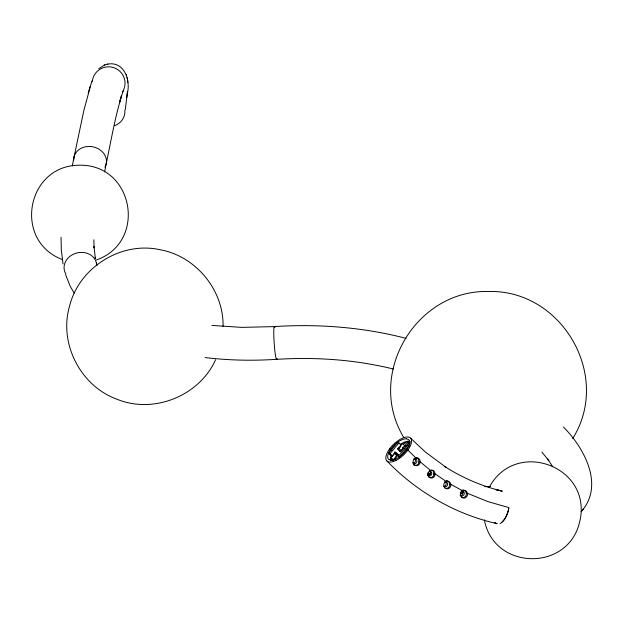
<?xml version="1.0" encoding="UTF-8"?>
<svg xmlns="http://www.w3.org/2000/svg" width="623" height="623" viewBox="0 0 623 623"><rect width="100%" height="100%" fill="white"/><g stroke="black" fill="none" stroke-linecap="round" stroke-linejoin="round"><path stroke-width="0.93" d="M61.062 237.262L61.28 249.628L63.016 263.942M93.871 239.8L94.05 247.876L93.987 246.646L95.397 258.592L95.194 257.315M127.162 94.237C130.939 80.873 124.553 60.774 107.429 64.169M125.324 109.484L127.123 94.548M126.835 97.461L127.45 91.308M393.65 459.875L390.964 457.71L394.429 453.162M393.487 460.023L397.022 454.845L394.538 452.391M72.299 165.952L74.051 156.965M104.617 171.855L106.183 163.81M73.958 157.44L83.723 111.073L91.822 81.037M106.284 163.335C111.439 139.139 115.411 114.539 123.152 90.989M120.597 98.738L121.501 95.747L119.624 102.164L120.48 99.205M88.193 93.139L89.05 90.179M89.175 89.681L90.031 86.698M460.786 492.848L461.207 493.034L461.705 491.788M460.732 492.427L461.83 492.598L462.912 491.197M461.207 493.034L462.593 493.439L463.224 491.89M396.08 454.377L396.796 453.443M391.135 459.673L391.618 459.042L393.479 460.88M215.574 359.728C199.415 395.885 153.585 414.396 116.875 399.195C80.312 385.933 58.391 342.891 69.721 305.511C79.471 267.15 121.446 241.015 160.212 249.753C195.848 256.178 223.766 290.1 223.065 326.343M489.195 487.396C515.922 437.432 593.555 466.977 579.577 522.253C567.81 572.101 493.665 570.302 484.375 519.917M427.799 475.069L428.25 474.562L429.208 474.835L430.836 472.966M428.671 474.96L429.006 474.383M572.669 438.592C612.035 375.895 561.923 289.516 488.549 291.494C415.876 289.539 365.662 374.478 403.618 437.214M581.103 511.74C604.769 485.613 584.242 447.89 563.426 426.981M404.872 448.77A256.318 222.793 -73.6 0 1 403.868 447.797L400.597 451.909L397.918 449.253C402.746 445.881 401.173 443.942 397.552 442.439L388.55 453.287L391.003 455.787L391.61 455.016M398.44 448.124L402.178 443.638M391.003 455.787L392.389 456.2L395.66 452.096L398.338 454.743L395.068 458.847M396.54 454.845L396.952 454.331L398.338 454.743M399.413 451.239L399.818 450.725M399.374 450.927L401.056 450.499L404.662 446.099M388.55 453.287L389.936 453.7L398.938 442.852M399.678 457.469L398.455 456.215L407.458 445.367L409.404 446.356M398.455 456.215L399.841 456.62L408.844 445.772M581.617 511.156L583.572 509.038M98.792 68.678L104.368 65.041L107.841 64.06M397.778 448.505L398.237 448.241M409.615 444.409L406.874 442.135L408.369 442.275L409.607 443.498M96.394 259.955C147.246 242.183 133.976 164.698 79.954 165.204C26.602 164.651 12.6 240.797 62.386 259.542M104.368 65.041L104.781 64.932M274.33 326.608L241.825 327.379L211.921 325.408M276.721 359.307C252.868 360.904 228.867 360.413 205.123 357.563M274.424 326.569C318.61 323.75 363.326 327.239 406.212 338.398M276.628 359.346C315.721 356.878 355.289 359.65 393.378 369.018M490.465 486.664L484.717 486.618M502.231 491.119L495.674 489.577L502.083 491.111M501.414 490.908C481.361 486.041 462.211 477.654 444.822 466.572L446.115 467.39L425.291 451.979L410.456 438.062M402.481 447.384L403.868 447.797M396.399 454.665L397.022 454.845M409.249 442.532L410.222 442.821M402.326 443.623L405.565 446.302A1.565 0.701 -45.3 0 1 405.814 446.076M404.81 446.076L405.565 446.302M391.174 459.883L391.945 460.109M461.098 491.15L462.655 491.835M460.701 492.614L462.593 493.439M467.554 493.829L466.432 493.299A3.855 3.637 -83.2 0 1 461.332 497.388M430.625 470.404A3.878 3.551 -85.4 0 0 428.017 474.936A3.878 3.551 -85.4 0 0 431.965 477.981A3.878 3.551 -85.4 0 0 435.049 473.815L446.123 481.4A3.878 3.567 -84.2 0 0 443.888 486.049A3.878 3.567 -84.2 0 0 448.069 488.728A3.878 3.567 -84.2 0 0 450.85 484.312L462.624 490.838A3.878 3.216 82.9 0 1 467.398 493.26L487.677 501.538L508.905 507.613A16.424 8.107 -77.2 0 1 502.006 521.934M449.767 484.383L450.374 484.749M446.123 481.4L446.208 481.454A3.87 3.185 85.4 0 1 450.779 484.328M428.032 472.678L430.158 474.134M427.791 473.862L429.208 474.835M427.783 474.22L429.504 475.396M433.92 473.893L434.558 474.352M430.649 470.513L420.143 461.814A3.878 3.536 -86.5 0 1 416.732 465.669A3.878 3.536 -86.5 0 1 413.065 462.227A3.878 3.536 -86.5 0 1 416.032 457.983M419.629 462.437L419.006 461.892A3.917 3.645 -89.4 0 1 418.96 462.173M416.047 458.1L407.87 450.047M396.321 454.588L395.208 453.505M398.572 448.046L401.056 450.499M397.513 448.661L399.997 451.114M394.6 452.01L396.952 454.331M394.406 453.271L396.89 455.732M392.389 456.2L389.936 453.7M386.938 460.997C416.686 491.835 455.288 514.279 497.177 523.67A16.424 8.107 -77.2 0 1 495.059 522.604M398.393 443.303L397.552 442.439M391.914 450.203L390.831 449.09M408.018 445.943L407.458 445.367M400.457 457.251L399.841 456.62M406.562 449.977L407.053 450.484M389.531 449.012L390.068 449.572M541.901 452.088L548.863 460.654L547.633 459.019L552.726 466.658M74.16 293.106L70.228 286.307L65.617 274.72M126.376 74.558L126.601 75.297M127.24 77.618L127.847 82.493M96.386 263.007L97.048 265.343M395.286 459.984A270.764 235.354 -73.6 0 1 394.211 458.956M413.937 458.902A2.539 2.204 -73.6 0 1 416.717 460.062A2.539 2.204 -73.6 0 1 415.658 463.364A2.539 2.204 -73.6 0 1 412.738 462.655M414.575 458.66A2.539 2.204 -73.6 0 1 413.329 463.302M429.473 471.035A2.539 2.204 -73.6 0 1 431.544 474.453A2.539 2.204 -73.6 0 1 427.736 475.178M429.629 471.12A2.539 2.204 -73.6 0 1 427.588 475.598M444.433 482.147A2.539 2.204 -73.6 0 1 447.244 482.833A2.539 2.204 -73.6 0 1 446.816 486.127A2.539 2.204 -73.6 0 1 443.88 486.345M445.102 481.68A2.539 2.204 -73.6 0 1 443.825 486.446M461.97 491.08A2.539 2.204 -73.6 0 1 464.228 492.902A2.539 2.204 -73.6 0 1 462.834 495.853A2.539 2.204 -73.6 0 1 460.117 495.02M461.955 491.033A2.539 2.204 -73.6 0 1 460.709 495.667M467.484 493.237A3.87 3.582 -82.6 0 1 465.015 497.87A3.87 3.582 -82.6 0 1 460.631 495.596A3.87 3.582 -82.6 0 1 462.554 490.675M462.539 489.974A3.886 3.177 79.4 0 1 466.277 493.323M449.798 484.383A3.863 3.629 -85.6 0 1 445.141 488.339M446.372 480.707A3.886 3.154 82.4 0 1 449.619 484.398M430.727 470.661A3.894 3.099 -74.9 0 1 434.932 473.83M433.896 473.893A3.894 3.645 -87.7 0 1 433.834 474.492M431.56 469.991A3.878 3.053 -75.6 0 1 433.748 473.885M433.99 474.524A3.863 3.683 -88.5 0 1 428.943 477.382M416.086 458.248A3.894 3.099 -73.7 0 1 420.042 461.814M418.913 461.877A3.863 3.092 88.9 0 0 416.343 457.625A3.94 3.162 -84.7 0 0 415.876 457.609A3.972 3.053 -70.7 0 0 415.245 457.765M419.108 462.196A3.863 3.645 89.6 0 1 413.423 464.68M390.543 460.631A13.963 6.253 -45.3 0 1 391.353 455.203M400.254 444.549A13.963 6.253 -45.3 0 1 410.207 441.575M408.369 442.275A1.012 0.452 -45.3 0 1 408.766 442.019M403.081 443.849A1.565 0.701 -45.3 0 1 403.33 443.623M403.844 446.239A13.963 6.253 -45.3 0 1 404.95 445.554M409.093 443.833A13.963 6.253 -45.3 0 1 409.973 443.677M92.282 81.597A16.424 16.323 24.5 0 1 114.017 67.743A16.424 16.323 24.5 0 1 122.357 92.157M124.857 110.084A16.424 15.466 8.3 0 1 114.554 125.698M73.794 159.979A16.424 13.854 11.1 0 1 93.427 146.927A16.424 13.854 11.1 0 1 104.89 167.166M65.874 273.995A16.424 14.049 -13.6 0 1 75.788 253.281A16.424 14.049 -13.6 0 1 96.596 264.3M277.033 358.303A16.424 1.347 86.1 0 1 274.182 343.133A16.424 1.347 86.1 0 1 274.938 327.488M508.804 508.524A16.424 8.107 -77.2 0 1 500.129 523.561M496.04 523.647A16.424 8.107 -77.2 0 1 494.615 522.533M404.662 442.649L404.272 443.14L406.757 445.593L407.458 444.869L408.338 445.087L405.853 442.634L404.685 442.626M406.531 438.787L406.484 438.779A14.088 6.246 -43.9 0 0 392.521 446.964A14.088 6.246 -43.9 0 0 388.542 459.299L390.909 460.28A14.088 6.246 -43.9 0 0 404.872 452.096A14.088 6.246 -43.9 0 0 408.852 439.768L406.531 438.787M396.049 460.366A16.424 7.281 -43.9 0 0 410.923 438.631A16.424 7.281 -43.9 0 0 389.118 449.596A16.424 7.281 -43.9 0 0 396.049 460.366"/></g></svg>
